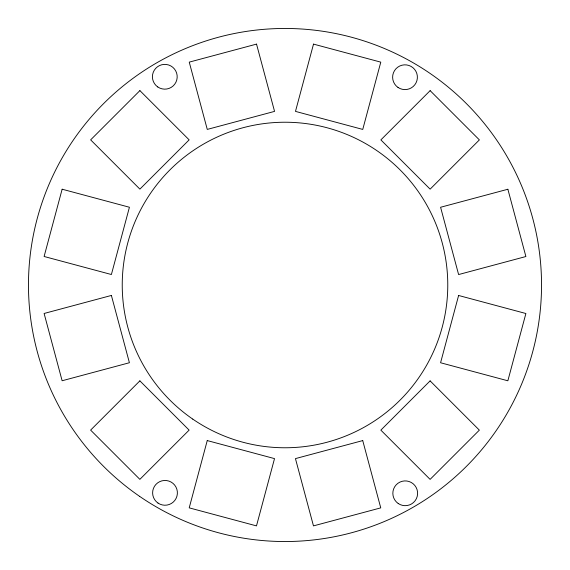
<?xml version="1.0" encoding="UTF-8"?>
<svg xmlns="http://www.w3.org/2000/svg" width="570" height="570" viewBox="0 0 570 570"><rect width="100%" height="100%" fill="white"/><g stroke="black" fill="none" stroke-linecap="round" stroke-linejoin="round"><path stroke-width="0.85" d="M62.144 189.212L44.111 256.486L111.392 274.519L129.426 207.245L62.144 189.212M207.245 440.574L189.212 507.856L256.486 525.889L274.519 458.608L207.245 440.574M313.514 44.111L295.481 111.392L362.755 129.426L380.789 62.144L313.514 44.111M458.608 295.481L440.574 362.755L507.856 380.789L525.889 313.514L458.608 295.481M139.899 90.616L90.644 139.864L139.892 189.126L189.147 139.871L139.899 90.616M139.871 380.853L90.616 430.101L139.864 479.356L189.126 430.108L139.871 380.853M430.136 90.644L380.874 139.892L430.129 189.147L479.384 139.899L430.136 90.644M430.108 380.874L380.853 430.129L430.101 479.384L479.356 430.136L430.108 380.874M256.529 44.111L189.247 62.13L207.266 129.411L274.555 111.392L256.529 44.111M111.392 295.445L44.111 313.471L62.13 380.753L129.411 362.734L111.392 295.445M507.87 189.247L440.589 207.266L458.608 274.555L525.889 256.529L507.87 189.247M362.734 440.589L295.445 458.608L313.471 525.889L380.753 507.87L362.734 440.589M139.621 496.363A256.536 256.536 0 0 0 540.738 305.221A256.536 256.536 0 0 0 174.641 53.416A256.536 256.536 0 0 0 139.621 496.363M192.76 419.107A162.771 162.771 0 0 0 447.265 297.832A162.771 162.771 0 0 0 214.983 138.061A162.771 162.771 0 0 0 192.76 419.107M397.988 87.417A12.383 12.383 0 0 0 417.354 78.19A12.383 12.383 0 0 0 399.684 66.035A12.383 12.383 0 0 0 397.988 87.417M157.79 86.975A12.383 12.383 0 0 0 177.156 77.741A12.383 12.383 0 0 0 159.479 65.586A12.383 12.383 0 0 0 157.79 86.975M157.99 503.053A12.383 12.383 0 0 0 177.356 493.82A12.383 12.383 0 0 0 159.678 481.664A12.383 12.383 0 0 0 157.99 503.053M398.209 503.495A12.383 12.383 0 0 0 417.575 494.268A12.383 12.383 0 0 0 399.898 482.113A12.383 12.383 0 0 0 398.209 503.495"/></g></svg>
